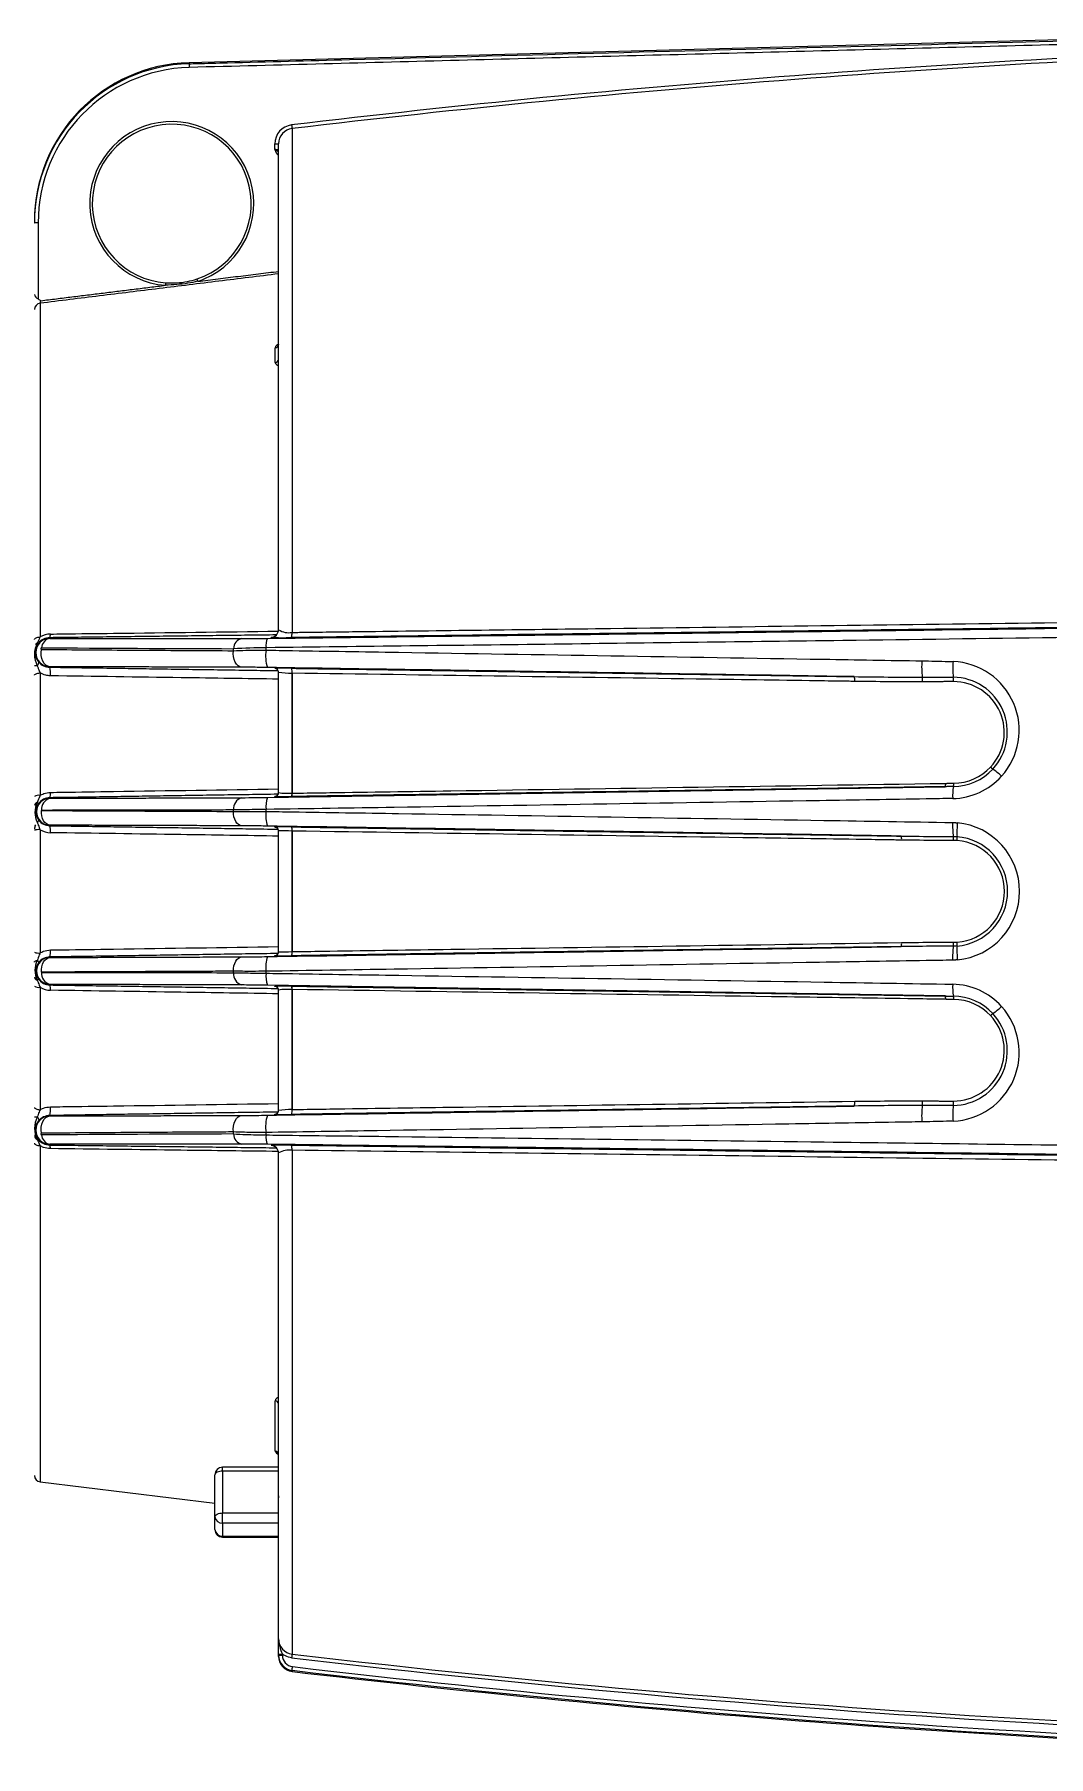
# Model space of a CAD drawing. Extents: x 8 to 113, y 2 to 87.
# Drawn here: x 10.95 to 14.93, y 33.41 to 40.19 of the extents above; entities that cross this region are included whole.
import ezdxf

# ---------------------------------------------------------------- set-up
doc = ezdxf.new("R2010")
doc.units = 0
doc.header["$MEASUREMENT"] = 0
doc.layers.add('OBJECT', color=7, linetype='CONTINUOUS')

msp = doc.modelspace()

# ---------------------------------------------------------------- linework, layer by layer
at = {"layer": 'OBJECT', "linetype": 'Continuous', "lineweight": 15}
for p, q in [((15.7973, 40.1883), (11.5546, 40.0772)), ((11.5546, 40.0772), (11.5546, 40.073)), ((11.959, 39.8179), (11.959, 37.8362)), ((11.891, 39.7352), (11.891, 39.7576)), ((11.906, 37.8468), (11.906, 39.758)), ((10.9609, 39.4468), (10.9609, 39.148)), ((11.906, 38.9107), (11.906, 39.3183)), ((10.9679, 39.1309), (10.9679, 37.8185)), ((11.8928, 38.898), (11.8928, 38.956)), ((11.0061, 37.8126), (11.006, 37.8155)), ((11.8764, 37.8168), (11.8764, 37.817)), ((11.729, 37.7642), (11.729, 37.7721)), ((11.8568, 37.7664), (11.8568, 37.776)), ((10.9679, 37.6766), (10.9679, 37.195)), ((11.0061, 37.7011), (11.006, 37.6994)), ((11.8912, 37.6945), (11.8912, 37.6949)), ((11.906, 37.2059), (11.906, 37.6799)), ((11.9589, 37.2038), (11.9589, 37.6759)), ((11.9592, 37.6759), (11.9592, 37.2038)), ((11.8912, 37.1909), (11.8912, 37.1913)), ((11.0061, 37.1836), (11.0061, 37.186)), ((11.729, 37.1321), (11.729, 37.1377)), ((11.8568, 37.1321), (11.8568, 37.1399)), ((10.9679, 37.0603), (10.9679, 36.5752)), ((11.0061, 37.0779), (11.0061, 37.0759)), ((11.8912, 37.0705), (11.8912, 37.0709)), ((11.906, 36.5795), (11.906, 37.0559)), ((11.9589, 36.5806), (11.9589, 37.0549)), ((11.9592, 37.0549), (11.9592, 36.5805)), ((11.0061, 36.5575), (11.0061, 36.5595)), ((11.8912, 36.5645), (11.8912, 36.565)), ((11.0061, 36.4518), (11.0061, 36.4495)), ((11.729, 36.4977), (11.729, 36.5034)), ((11.8568, 36.4956), (11.8568, 36.5033)), ((11.8912, 36.4441), (11.8912, 36.4446)), ((10.9679, 36.4404), (10.9679, 35.9588)), ((11.906, 35.9555), (11.906, 36.4296)), ((11.9589, 35.9596), (11.9589, 36.4316)), ((11.9592, 36.4316), (11.9592, 35.9596)), ((11.0061, 35.9343), (11.006, 35.936)), ((11.8912, 35.9405), (11.8912, 35.941)), ((11.729, 35.8634), (11.729, 35.8713)), ((11.8568, 35.8595), (11.8568, 35.8691)), ((10.9679, 35.817), (10.9679, 34.495)), ((11.8764, 35.8185), (11.8764, 35.8186)), ((11.906, 33.8775), (11.906, 35.7886)), ((11.959, 35.7993), (11.959, 33.8176)), ((11.8928, 34.6159), (11.8928, 34.8138)), ((11.906, 34.4406), (11.906, 34.8015)), ((11.906, 34.5522), (11.686, 34.5522)), ((11.686, 34.5372), (11.686, 34.5522)), ((10.9679, 34.495), (11.656, 34.4105)), ((11.656, 34.3576), (11.656, 34.5222)), ((11.686, 34.5372), (11.686, 34.3726)), ((11.906, 34.5372), (11.686, 34.5372)), ((11.656, 34.3076), (11.656, 34.3576)), ((11.686, 34.3319), (11.686, 34.3726)), ((11.686, 34.3726), (11.906, 34.3726)), ((11.906, 34.3319), (11.686, 34.3319)), ((11.686, 34.3319), (11.686, 34.2814)), ((11.686, 34.2814), (11.906, 34.2814)), ((11.686, 34.2776), (11.686, 34.2814)), ((11.686, 34.2776), (11.906, 34.2776)), ((11.906, 34.2587), (11.906, 34.2776)), ((11.906, 33.896), (11.906, 34.2587)), ((11.906, 33.8134), (11.906, 33.8181)), ((11.906, 33.8085), (11.906, 33.8134)), ((11.9209, 33.8177), (11.9209, 33.813)), ((11.959, 33.7537), (11.959, 33.7489))]:
    msp.add_line(p, q, dxfattribs=at)
at = {"layer": 'OBJECT', "linetype": 'Continuous', "lineweight": 15, "flags": 128}
for points in [[(11.9056, 38.9691), (11.9056, 38.9668), (11.905, 38.9655), (11.9051, 38.9655)], [(10.946, 37.8078), (10.9464, 37.8097), (10.9476, 37.8116), (10.9496, 37.8134), (10.9522, 37.8149), (10.9555, 37.8163), (10.9593, 37.8173), (10.9635, 37.8181), (10.9679, 37.8185)], [(11.0061, 37.7011), (10.9982, 37.7028), (10.9908, 37.7072), (10.9842, 37.714), (10.9789, 37.723), (10.975, 37.7335), (10.9728, 37.7451), (10.9725, 37.7572), (10.9739, 37.7691)], [(11.7611, 37.6993), (11.7536, 37.7009), (11.7465, 37.705), (11.7402, 37.7114), (11.735, 37.7198), (11.7311, 37.7299), (11.7287, 37.7409), (11.728, 37.7526), (11.729, 37.7642)], [(10.946, 37.6674), (10.9464, 37.6691), (10.9476, 37.6707), (10.9496, 37.6722), (10.9522, 37.6736), (10.9555, 37.6747), (10.9593, 37.6756), (10.9635, 37.6763), (10.9679, 37.6766)], [(10.9569, 37.7054), (10.9588, 37.7077), (10.9603, 37.71), (10.9615, 37.7122), (10.9624, 37.7142), (10.9629, 37.7161), (10.9631, 37.7177), (10.9628, 37.7191), (10.9623, 37.7203)], [(11.0061, 37.0779), (10.9993, 37.0793), (10.9929, 37.0828), (10.9871, 37.0883), (10.9821, 37.0956), (10.9781, 37.1044), (10.9754, 37.1143), (10.974, 37.1248), (10.974, 37.1356)], [(11.7611, 37.0755), (11.7544, 37.0768), (11.7481, 37.0803), (11.7423, 37.0857), (11.7373, 37.0928), (11.7334, 37.1014), (11.7306, 37.1111), (11.7291, 37.1214), (11.729, 37.1321)], [(11.8937, 37.0702), (11.8931, 37.0703), (11.8934, 37.0702), (11.894, 37.0701), (11.895, 37.0699), (11.8974, 37.069), (11.9004, 37.0672), (11.9011, 37.0664)], [(10.946, 36.5396), (10.9462, 36.5406), (10.9467, 36.5415), (10.9476, 36.5424), (10.9489, 36.5433), (10.9505, 36.5441), (10.9524, 36.5448), (10.9545, 36.5455), (10.9569, 36.5461)], [(10.974, 36.4999), (10.974, 36.5107), (10.9754, 36.5212), (10.9781, 36.5311), (10.9821, 36.5398), (10.9871, 36.5471), (10.9929, 36.5526), (10.9993, 36.5562), (11.0061, 36.5575)], [(11.729, 36.5034), (11.7291, 36.514), (11.7306, 36.5244), (11.7334, 36.5341), (11.7373, 36.5426), (11.7423, 36.5498), (11.7481, 36.5552), (11.7544, 36.5586), (11.7611, 36.56)], [(10.946, 35.968), (10.9464, 35.9663), (10.9476, 35.9647), (10.9496, 35.9632), (10.9522, 35.9619), (10.9555, 35.9607), (10.9593, 35.9598), (10.9635, 35.9592), (10.9679, 35.9588)], [(10.9569, 35.9301), (10.9588, 35.9278), (10.9603, 35.9255), (10.9615, 35.9233), (10.9624, 35.9212), (10.9629, 35.9194), (10.9631, 35.9177), (10.9628, 35.9163), (10.9623, 35.9152)], [(10.9739, 35.8664), (10.9725, 35.8783), (10.9728, 35.8903), (10.975, 35.9019), (10.9789, 35.9125), (10.9842, 35.9214), (10.9908, 35.9282), (10.9982, 35.9326), (11.0061, 35.9343)], [(11.729, 35.8713), (11.728, 35.8829), (11.7287, 35.8945), (11.7311, 35.9056), (11.735, 35.9156), (11.7402, 35.924), (11.7465, 35.9304), (11.7536, 35.9345), (11.7611, 35.9361)], [(10.946, 35.8277), (10.9464, 35.8257), (10.9476, 35.8238), (10.9496, 35.8221), (10.9522, 35.8205), (10.9555, 35.8192), (10.9593, 35.8181), (10.9635, 35.8174), (10.9679, 35.817)], [(11.686, 34.5372), (11.6801, 34.5369), (11.6745, 34.536), (11.6693, 34.5347), (11.6648, 34.5328), (11.661, 34.5305), (11.6583, 34.5279), (11.6565, 34.5251), (11.656, 34.5222)], [(11.656, 34.3576), (11.6565, 34.3605), (11.6583, 34.3633), (11.661, 34.3659), (11.6648, 34.3682), (11.6693, 34.3701), (11.6745, 34.3715), (11.6801, 34.3723), (11.686, 34.3726)]]:
    msp.add_lwpolyline(points, dxfattribs=at)
at = {"layer": 'OBJECT', "linetype": 'Continuous', "lineweight": 15}
for centre, radius, start, end in [((17.5002, -6.6515), 46.8132, 91.93324, 96.80007), ((17.6064, -7.7549), 47.9069, 92.01621, 96.76999), ((11.571, 39.4524), 0.625, 91.5, 180), ((11.5717, 39.4475), 0.6257, 91.56665, 180.10534), ((11.5719, 39.4477), 0.611, 91.58763, 180.09036), ((13.7608, 40.1194), 2.2066, 181.20427, 181.58304), ((11.4859, 39.523), 0.3225, 293.38688, 265.53653), ((11.486, 39.5227), 0.3125, 288.5241, 265.53653), ((11.9662, 39.7577), 0.0752, 96.80073, 180.09434), ((19.648, 40.7312), 7.7431, 186.66576, 186.77359), ((11.9662, 39.7581), 0.0602, 96.87446, 180.10708), ((11.8947, 39.9006), 0.1431, 268.50582, 274.50074), ((11.8938, 39.7093), 0.0261, 62.22396, 96.18335), ((11.9407, 39.7515), 0.0523, 198.16847, 228.40032), ((11.8697, 39.6854), 0.0542, 47.95121, 66.81561), ((10.9572, 39.3037), 0.1431, 88.50582, 94.50074), ((11.2013, 39.09), 0.4075, 18.18737, 19.55739), ((11.4859, 39.523), 0.3225, 288.5241, 293.38688), ((10.9704, 39.1713), 0.0252, 193.7544, 247.86662), ((11.9892, 39.1626), 0.5298, 174.74192, 175.79543), ((10.9709, 39.1061), 0.0249, 96.8652, 179.90111), ((11.0567, 39.2752), 0.1592, 233.03014, 237.40217), ((8.9811, 39.7211), 2.0726, 343.45511, 343.74726), ((11.8921, 38.9699), 0.0139, 272.9322, 356.61037), ((11.9098, 38.9519), 0.0175, 103.91416, 166.31792), ((11.8923, 38.9117), 0.0137, 272.13418, 355.83231), ((11.9065, 38.9005), 0.0139, 190.62202, 267.96948), ((11.007, 37.7569), 0.0557, 91.013, 269.05194), ((11.0068, 37.7575), 0.058, 90.82341, 140.45554), ((11.0099, 37.7461), 0.0837, 90.84679, 120.10374), ((11.0142, 37.773), 0.0404, 101.76929, 176.24854), ((10.9778, 37.8282), 0.0309, 335.8922, 2.96221), ((11.7707, 37.7715), 0.0417, 103.02682, 179.19178), ((11.9319, 37.7836), 0.0755, 157.31207, 185.81599), ((11.8758, 37.8471), 0.0302, 271.14627, 0.27214), ((11.876, 37.8468), 0.03, 270.8177, 359.99572), ((11.9216, 38.6435), 0.828, 266.86958, 272.37612), ((11.9455, 37.9063), 0.0714, 236.43364, 280.92386), ((11.9187, 37.8322), 0.0405, 336.88162, 5.65843), ((11.0398, 37.7498), 0.094, 151.75989, 208.24011), ((11.0062, 37.7575), 0.0576, 140.0478, 220.24182), ((10.9672, 37.7743), 0.0225, 117.24883, 142.03723), ((10.9594, 37.7991), 0.00532, 242.81306, 300.60724), ((10.974, 37.7724), 0.0033, 91.35422, 269.24453), ((13.0242, 387.3608), 349.5911, 269.663968, 269.787723), ((11.913, 33.8661), 3.9103, 90.82352, 92.6967), ((12.0078, 37.7439), 0.1527, 171.53664, 197.35555), ((10.9552, 37.7508), 0.0454, 258.31396, 272.23822), ((11.0068, 37.7574), 0.058, 219.83031, 269.19364), ((10.9369, 37.677), 0.0726, 350.79716, 17.9765), ((11.9278, 36.5556), 1.1399, 88.51435, 91.83765), ((11.891, 37.6799), 0.015, 0.00426, 89.00462), ((11.891, 37.6795), 0.015, 47.69201, 89.00099), ((11.892, 37.6822), 0.0121, 42.47593, 84.34551), ((11.891, 37.6795), 0.015, 0.00119, 47.69212), ((11.9546, 37.9678), 0.292, 260.41151, 270.83473), ((11.922, 37.6821), 0.0376, 350.52765, 20.27646), ((11.9161, 37.6822), 0.0433, 351.6108, 17.40287), ((11.9571, 37.7272), 0.0514, 271.95198, 272.28902), ((14.8149, 37.7017), 0.3799, 176.58377, 186.27107), ((14.9926, 37.6936), 0.4351, 176.32522, 184.44572), ((14.5481, 37.4513), 0.2704, 317.99579, 87.79771), ((14.1353, 37.6495), 0.0369, 350.81031, 20.30445), ((14.3819, 37.6464), 0.057, 355.73102, 13.96691), ((14.557, 37.4449), 0.215, 317.18192, 89.48343), ((14.4946, 37.6466), 0.0657, 356.47452, 11.63576), ((14.5603, 37.443), 0.1996, 316.89636, 90.05833), ((14.5524, 37.4476), 0.2647, 271.04623, 317.96975), ((14.5566, 37.4455), 0.2157, 270.79058, 317.11594), ((14.5588, 37.4448), 0.2019, 270.71862, 316.81977), ((15.0155, 37.6357), 0.4518, 226.75936, 228.2454), ((14.5395, 37.0514), 0.3031, 46.27314, 54.68831), ((10.9631, 37.1596), 0.0358, 82.21531, 118.59282), ((10.9643, 37.2018), 0.0447, 339.26226, 6.46118), ((11.891, 37.2059), 0.015, 270.99538, 359.99574), ((11.891, 37.2063), 0.015, 270.9982, 325.72549), ((11.9262, 37.9974), 0.8072, 267.51657, 272.21006), ((11.8914, 37.2055), 0.0141, 277.38263, 327.72788), ((11.891, 37.2063), 0.015, 325.72672, 359.99951), ((11.9422, 37.4546), 0.2513, 261.71426, 273.80219), ((11.934, 37.2006), 0.0253, 336.95942, 7.21608), ((11.9299, 37.2005), 0.0291, 340.32044, 6.45117), ((11.9571, 37.3178), 0.114, 270.8785, 271.03031), ((14.5042, 37.2393), 0.0254, 336.99071, 7.22462), ((14.7611, 37.1961), 0.2043, 170.50801, 183.6881), ((14.5341, 37.24), 0.0274, 338.3034, 6.17897), ((10.9601, 37.1534), 0.0144, 102.79067, 170.43216), ((11.0374, 37.1284), 0.0894, 154.10744, 205.89256), ((11.0065, 37.131), 0.0547, 142.86672, 217.23108), ((11.007, 37.1308), 0.0529, 90.99437, 269.00566), ((10.9708, 37.1846), 0.0221, 231.12662, 248.99124), ((11.0069, 37.131), 0.055, 90.82651, 143.09672), ((10.974, 37.1359), 0.000367, 90.87425, 269.13014), ((11.0184, 37.1407), 0.0446, 105.99549, 185.65477), ((11.7738, 37.1428), 0.0451, 106.32058, 186.43147), ((11.989, 37.1152), 0.1333, 172.70588, 197.78278), ((11.9623, 37.1519), 0.1062, 160.68776, 186.52132), ((10.9819, 37.0629), 0.0359, 153.6916, 180.86939), ((10.963, 37.0081), 0.0524, 84.56359, 108.89874), ((10.9493, 37.1011), 0.0141, 303.07304, 346.37546), ((11.0069, 37.1309), 0.055, 216.99996, 269.17844), ((11.0099, 37.1291), 0.0806, 238.63892, 269.16019), ((10.9474, 37.0565), 0.0618, 352.53316, 18.33084), ((11.9269, 35.9264), 1.1451, 88.47608, 91.78421), ((11.891, 37.0559), 0.015, 0.00426, 89.00462), ((11.891, 37.0555), 0.015, 47.34793, 89.001), ((11.891, 37.0555), 0.015, 0.00118, 47.34799), ((11.7902, 29.7177), 7.3391, 88.68353, 89.09647), ((11.9271, 37.0595), 0.0324, 351.87017, 20.9684), ((11.9219, 37.0596), 0.0373, 352.78065, 17.93848), ((11.9571, 37.2404), 0.1855, 270.53967, 270.63294), ((14.8979, 37.0717), 0.3411, 177.18519, 186.46287), ((14.8954, 37.0489), 0.3218, 173.11271, 182.87606), ((14.549, 36.8177), 0.2711, 275.69795, 84.30205), ((14.3246, 37.0237), 0.0318, 351.96556, 21.09416), ((14.5137, 37.0208), 0.0469, 356.41549, 15.46986), ((14.5575, 36.8177), 0.2156, 274.37861, 85.62139), ((14.5288, 37.0234), 0.0461, 352.52875, 11.68783), ((14.5609, 36.8177), 0.2001, 273.92589, 86.07411), ((10.9474, 36.5789), 0.0618, 341.66916, 7.46684), ((11.891, 36.5795), 0.015, 270.99538, 359.99574), ((11.891, 36.58), 0.015, 325.6282, 359.9995), ((11.791, 43.8779), 7.2992, 270.9024, 271.3176), ((11.9219, 36.5759), 0.0373, 342.06152, 7.21935), ((11.9271, 36.576), 0.0324, 339.0316, 8.12983), ((11.9571, 36.3951), 0.1855, 89.36706, 89.46033), ((14.3246, 36.6117), 0.0318, 338.90584, 8.03444), ((14.8979, 36.5638), 0.3411, 173.53713, 182.81481), ((14.5137, 36.6147), 0.0469, 344.53014, 3.58451), ((14.8954, 36.5866), 0.3218, 177.12394, 186.88729), ((14.5288, 36.6121), 0.0461, 348.31217, 7.47125), ((10.963, 36.6274), 0.0524, 251.10126, 275.43641), ((11.0379, 36.5071), 0.0898, 154.2462, 205.7538), ((11.0065, 36.5045), 0.0548, 142.77715, 217.12504), ((11.007, 36.5047), 0.0529, 90.99434, 269.00563), ((10.9493, 36.5343), 0.0141, 13.62454, 56.92696), ((11.0069, 36.5045), 0.055, 90.82213, 142.99946), ((11.989, 36.5203), 0.1333, 162.21722, 187.29412), ((11.891, 36.58), 0.015, 270.9982, 325.62699), ((11.9261, 37.3851), 0.8213, 267.56332, 272.17639), ((11.8914, 36.5791), 0.014, 277.32265, 327.64784), ((10.9601, 36.482), 0.0144, 189.56784, 257.20933), ((10.9631, 36.4758), 0.0358, 241.40718, 277.78469), ((10.9708, 36.4508), 0.0221, 111.00876, 128.87338), ((11.0069, 36.5045), 0.055, 216.90256, 269.17422), ((10.974, 36.4995), 0.000367, 90.90048, 269.09514), ((11.0184, 36.4947), 0.0446, 174.34523, 254.00451), ((10.9643, 36.4337), 0.0447, 353.53882, 20.73774), ((11.7738, 36.4927), 0.0451, 173.56853, 253.67942), ((11.9623, 36.4835), 0.1062, 173.47868, 199.31224), ((11.927, 35.3045), 1.1406, 88.4761, 91.79727), ((11.891, 36.4296), 0.015, 0.00426, 89.00462), ((11.891, 36.4291), 0.015, 47.22099, 89.001), ((11.892, 36.4316), 0.0123, 42.6808, 84.76119), ((11.934, 36.4348), 0.0253, 352.78392, 23.04058), ((11.9299, 36.4349), 0.0291, 353.54883, 19.67956), ((14.7611, 36.4393), 0.2043, 176.3119, 189.49199), ((14.5525, 36.1881), 0.2644, 42.00024, 88.98378), ((11.0099, 36.5092), 0.0806, 238.62681, 269.13401), ((11.891, 36.4291), 0.015, 0.00118, 47.22103), ((11.9424, 36.1757), 0.2565, 86.3192, 98.16436), ((11.9571, 36.3177), 0.114, 88.96969, 89.1215), ((14.5042, 36.3962), 0.0254, 352.77538, 23.00929), ((14.5566, 36.1899), 0.2158, 42.89071, 89.20277), ((14.5341, 36.3955), 0.0274, 353.82103, 21.6966), ((14.5588, 36.1907), 0.2019, 43.17739, 89.28421), ((14.5484, 36.184), 0.2702, 272.13233, 42.07417), ((14.557, 36.1906), 0.215, 270.5121, 42.82255), ((14.5603, 36.1924), 0.1996, 269.93679, 43.10852), ((15.0155, 35.9997), 0.4518, 131.7546, 133.24064), ((14.5395, 36.5841), 0.3031, 305.31169, 313.72686), ((10.9369, 35.9584), 0.0726, 342.0235, 9.20284), ((14.1353, 35.986), 0.0369, 339.69555, 9.18969), ((14.8149, 35.9338), 0.3799, 173.72893, 183.41623), ((14.3819, 35.989), 0.057, 346.03309, 4.26898), ((14.9926, 35.9418), 0.4351, 175.55428, 183.67478), ((14.4946, 35.9888), 0.0657, 348.36424, 3.52548), ((10.9552, 35.8847), 0.0454, 87.76178, 101.68604), ((11.0433, 35.8856), 0.0971, 152.74248, 207.25752), ((11.0062, 35.878), 0.0576, 139.75778, 219.95259), ((11.007, 35.8786), 0.0557, 90.94817, 269.03558), ((11.0068, 35.878), 0.058, 90.80729, 140.16877), ((12.0078, 35.8915), 0.1527, 162.64445, 188.46336), ((11.891, 35.956), 0.015, 270.99538, 359.99574), ((11.891, 35.9555), 0.015, 270.99538, 359.99574), ((11.9267, 36.7274), 0.7877, 267.41893, 272.22907), ((11.8914, 35.9551), 0.0141, 277.54968, 327.6621), ((11.8951, 35.9546), 0.0107, 319.56162, 7.39919), ((11.9536, 35.6812), 0.2785, 88.91183, 99.84193), ((11.922, 35.9534), 0.0376, 339.72354, 9.47235), ((11.9161, 35.9533), 0.0433, 342.59713, 8.3892), ((11.9571, 35.9082), 0.0514, 87.71097, 88.04802), ((10.9648, 35.8583), 0.0189, 182.93249, 245.30744), ((10.9594, 35.8364), 0.00532, 59.39276, 117.18694), ((11.0068, 35.8779), 0.058, 219.54303, 269.17403), ((10.974, 35.8631), 0.0033, 90.86754, 265.99113), ((12.8898, -285.6397), 321.5052, 90.206872, 90.341465), ((11.0142, 35.8626), 0.0406, 183.96688, 258.3488), ((11.7707, 35.864), 0.0417, 180.80822, 256.97318), ((11.9319, 35.8518), 0.0755, 174.18401, 202.68793), ((10.9827, 35.8083), 0.026, 354.29903, 26.50573), ((11.9251, 34.4643), 1.3552, 88.69546, 92.05884), ((11.876, 35.7886), 0.03, 0.00428, 89.1823), ((11.8758, 35.7883), 0.0302, 359.70404, 88.87755), ((11.9476, 35.7186), 0.0814, 81.9287, 120.71381), ((11.9187, 35.8032), 0.0405, 354.34157, 23.11838), ((11.9077, 34.8114), 0.0151, 96.7432, 171.19497), ((11.8925, 34.8003), 0.0135, 5.25731, 88.91354), ((11.8919, 34.6018), 0.0141, 2.58503, 86.19464), ((11.9088, 34.6206), 0.0167, 196.48029, 259.68433), ((11.686, 34.5222), 0.03, 90, 180), ((11.9, 34.6035), 0.0058, 348.85576, 39.17201), ((10.971, 34.5198), 0.025, 180, 263), ((11.684, 34.3599), 0.0281, 184.73619, 274.05856), ((11.686, 34.3076), 0.03, 180, 270), ((11.6842, 34.3096), 0.0283, 184.08327, 273.57054), ((11.9662, 33.8773), 0.0602, 179.8694, 263.14906), ((12.071, 33.887), 0.1653, 183.30411, 204.79481), ((11.9172, 33.9607), 0.1431, 265.49926, 271.49418), ((11.966, 33.8133), 0.0601, 179.94857, 263.27542), ((11.9172, 33.956), 0.1431, 265.49926, 271.49418), ((11.966, 33.8085), 0.06, 180, 263.32684), ((11.966, 33.8129), 0.0451, 179.9047, 263.2559), ((19.648, 32.9043), 7.7431, 173.22641, 173.33424), ((17.8378, 83.9463), 50.4869, 263.31123, 270.00927), ((17.8375, 83.9422), 50.4682, 263.31103, 270.0096), ((4.4168, 34.649), 7.5952, 353.22984, 353.33985), ((17.8391, 83.9272), 50.5169, 263.31564, 269.26272), ((17.846, 84.0657), 50.66, 263.32684, 267.85875), ((17.839, 83.9253), 50.5004, 263.31558, 269.2738)]:
    msp.add_arc(centre, radius, start, end, dxfattribs=at)
for points, knots in [([(11.5546, 40.073), (11.5646, 40.0733), (11.6146, 40.0746), (11.8245, 40.0801), (12.6642, 40.102), (14.0285, 40.1377), (15.2328, 40.1691), (15.7973, 40.1839)], [0, 0, 0, 0, 0.007069, 0.035343, 0.14844, 0.600828, 1, 1, 1, 1]), ([(11.4617, 39.2112), (11.4907, 39.211), (11.5328, 39.2106), (11.5728, 39.2227), (11.5853, 39.2264)], [0, 0, 0, 0, 0.689497, 1, 1, 1, 1]), ([(11.5884, 39.2172), (11.5754, 39.2145), (11.5334, 39.2056), (11.4905, 39.2032), (11.4608, 39.2015)], [0, 0, 0, 0, 0.309237, 1, 1, 1, 1]), ([(15.921, 37.8679), (15.7416, 37.8654), (15.1808, 37.8577), (14.2391, 37.8452), (13.0962, 37.8304), (12.3361, 37.821), (11.9559, 37.8163)], [0, 0, 0, 0, 0.135323, 0.423157, 0.711494, 1, 1, 1, 1]), ([(11.959, 37.8362), (11.9789, 37.8364), (12.0781, 37.8377), (12.4953, 37.8429), (13.1684, 37.8515), (14.0386, 37.8628), (14.867, 37.8738), (15.4945, 37.8823), (15.8462, 37.8871), (15.921, 37.8882)], [0, 0, 0, 0, 0.015093, 0.075468, 0.316976, 0.525737, 0.734498, 0.943514, 1, 1, 1, 1]), ([(10.9679, 37.8185), (10.9674, 37.8172), (10.964, 37.8085), (10.9602, 37.8009), (10.9569, 37.7943)], [0, 0, 0, 0, 0.140151, 1, 1, 1, 1]), ([(11.0087, 37.8298), (11.0252, 37.83), (11.1078, 37.831), (11.4066, 37.8347), (11.6888, 37.8383), (11.9049, 37.841)], [0, 0, 0, 0, 0.055317, 0.276587, 1, 1, 1, 1]), ([(11.7613, 37.8121), (11.779, 37.8121), (11.8097, 37.8122), (11.8466, 37.8126), (11.8622, 37.8128)], [0, 0, 0, 0, 0.576763, 1, 1, 1, 1]), ([(15.921, 37.8282), (15.8813, 37.8276), (15.5618, 37.8232), (14.9628, 37.8151), (14.0249, 37.8028), (12.9888, 37.7896), (12.2341, 37.7805), (11.8568, 37.776)], [0, 0, 0, 0, 0.029168, 0.235187, 0.441207, 0.720603, 1, 1, 1, 1]), ([(11.8622, 37.8128), (12.249, 37.8175), (13.0228, 37.8271), (14.188, 37.8422), (15.1543, 37.855), (15.7327, 37.8629), (15.921, 37.8655)], [0, 0, 0, 0, 0.286784, 0.573738, 0.861204, 1, 1, 1, 1]), ([(10.9739, 37.7691), (11.0003, 37.7689), (11.1318, 37.7679), (11.383, 37.7662), (11.6092, 37.7649), (11.729, 37.7642)], [0, 0, 0, 0, 0.105274, 0.526371, 1, 1, 1, 1]), ([(11.729, 37.7642), (11.7448, 37.7648), (11.7829, 37.7663), (11.8295, 37.7663), (11.8568, 37.7664)], [0, 0, 0, 0, 0.41433, 1, 1, 1, 1]), ([(11.8568, 37.7664), (11.8915, 37.7658), (12.065, 37.7631), (12.5166, 37.7558), (13.2125, 37.7445), (13.8989, 37.7332), (14.3069, 37.7265), (14.4357, 37.7243)], [0, 0, 0, 0, 0.040495, 0.202477, 0.526502, 0.850527, 1, 1, 1, 1]), ([(10.9569, 37.7054), (10.9584, 37.7015), (10.9619, 37.6917), (10.9657, 37.6823), (10.9679, 37.6766)], [0, 0, 0, 0, 0.391249, 1, 1, 1, 1]), ([(11.0086, 37.6654), (11.0024, 37.6658), (10.9879, 37.6669), (10.9751, 37.6731), (10.9679, 37.6766)], [0, 0, 0, 0, 0.433277, 1, 1, 1, 1]), ([(11.906, 37.6524), (11.7783, 37.6543), (11.4791, 37.6586), (11.1801, 37.6629), (11.0086, 37.6654)], [0, 0, 0, 0, 0.426823, 1, 1, 1, 1]), ([(11.862, 37.6983), (11.8405, 37.6986), (11.8036, 37.6991), (11.7736, 37.6993), (11.7611, 37.6993)], [0, 0, 0, 0, 0.584808, 1, 1, 1, 1]), ([(14.1699, 37.6623), (13.7846, 37.6684), (13.0139, 37.6807), (12.2461, 37.6925), (11.862, 37.6983)], [0, 0, 0, 0, 0.499851, 1, 1, 1, 1]), ([(11.8945, 37.6942), (11.8936, 37.6942), (11.8915, 37.6943), (11.8913, 37.6944), (11.8912, 37.6945)], [0, 0, 0, 0, 0.442368, 1, 1, 1, 1]), ([(14.1717, 37.6436), (14.1618, 37.6437), (14.1124, 37.6444), (13.9047, 37.6475), (13.177, 37.6581), (12.489, 37.6682), (11.9592, 37.6759)], [0, 0, 0, 0, 0.013409, 0.067044, 0.281584, 1, 1, 1, 1]), ([(14.4357, 37.7243), (14.4706, 37.7236), (14.5116, 37.7229), (14.5525, 37.7217), (14.5585, 37.7215)], [0, 0, 0, 0, 0.853893, 1, 1, 1, 1]), ([(14.1699, 37.6623), (14.2144, 37.6617), (14.3035, 37.6605), (14.3927, 37.6603), (14.4373, 37.6602)], [0, 0, 0, 0, 0.499849, 1, 1, 1, 1]), ([(14.4388, 37.6422), (14.3942, 37.6421), (14.3052, 37.6419), (14.2162, 37.643), (14.1717, 37.6436)], [0, 0, 0, 0, 0.500175, 1, 1, 1, 1]), ([(14.4373, 37.6602), (14.472, 37.6601), (14.5125, 37.6601), (14.5531, 37.6599), (14.5589, 37.6599)], [0, 0, 0, 0, 0.856217, 1, 1, 1, 1]), ([(10.9679, 37.195), (10.9676, 37.1942), (10.9642, 37.1846), (10.9604, 37.1756), (10.9569, 37.1674)], [0, 0, 0, 0, 0.088017, 1, 1, 1, 1]), ([(10.9679, 37.195), (10.9728, 37.1976), (10.9854, 37.2045), (10.9998, 37.2059), (11.0087, 37.2068)], [0, 0, 0, 0, 0.381418, 1, 1, 1, 1]), ([(11.0087, 37.2068), (11.0252, 37.2071), (11.1079, 37.2083), (11.407, 37.2129), (11.6896, 37.2173), (11.906, 37.2206)], [0, 0, 0, 0, 0.055307, 0.276534, 1, 1, 1, 1]), ([(11.862, 37.1871), (12.3053, 37.1939), (13.1922, 37.2077), (14.0823, 37.2221), (14.5275, 37.2294)], [0, 0, 0, 0, 0.499822, 1, 1, 1, 1]), ([(11.8912, 37.1913), (11.8913, 37.1914), (11.8913, 37.1915), (11.8931, 37.1916), (11.8932, 37.1916)], [0, 0, 0, 0, 0.955982, 1, 1, 1, 1]), ([(11.9592, 37.2038), (11.9691, 37.204), (12.0186, 37.2047), (12.2265, 37.2078), (13.0734, 37.2206), (13.8806, 37.2327), (14.5293, 37.2425)], [0, 0, 0, 0, 0.011559, 0.057797, 0.242748, 1, 1, 1, 1]), ([(11.729, 37.1377), (11.7018, 37.1377), (11.5661, 37.1374), (11.3144, 37.1369), (11.0899, 37.1365), (10.974, 37.1363)], [0, 0, 0, 0, 0.10781, 0.539052, 1, 1, 1, 1]), ([(10.974, 37.1356), (11.0011, 37.1354), (11.1366, 37.1348), (11.3882, 37.1336), (11.6129, 37.1326), (11.729, 37.1321)], [0, 0, 0, 0, 0.107776, 0.53888, 1, 1, 1, 1]), ([(11.8568, 37.1399), (11.838, 37.1396), (11.7916, 37.1389), (11.7524, 37.1382), (11.729, 37.1377)], [0, 0, 0, 0, 0.404221, 1, 1, 1, 1]), ([(11.729, 37.1321), (11.7443, 37.1322), (11.7826, 37.1326), (11.829, 37.1323), (11.8568, 37.1321)], [0, 0, 0, 0, 0.401221, 1, 1, 1, 1]), ([(11.7611, 37.1861), (11.7796, 37.1862), (11.8106, 37.1863), (11.8472, 37.1869), (11.862, 37.1871)], [0, 0, 0, 0, 0.595857, 1, 1, 1, 1]), ([(14.5572, 37.183), (14.5223, 37.1824), (14.3477, 37.1795), (13.8938, 37.1721), (13.1961, 37.1609), (12.4706, 37.1494), (12.0246, 37.1425), (11.8568, 37.1399)], [0, 0, 0, 0, 0.038714, 0.19357, 0.503334, 0.813098, 1, 1, 1, 1]), ([(11.8568, 37.1321), (11.8915, 37.1316), (12.0652, 37.1288), (12.5173, 37.1217), (13.2137, 37.1105), (13.9403, 37.0986), (14.3884, 37.0912), (14.5572, 37.0884)], [0, 0, 0, 0, 0.038703, 0.193516, 0.503195, 0.812873, 1, 1, 1, 1]), ([(10.9475, 37.0689), (10.9475, 37.0689), (10.9482, 37.0704), (10.9492, 37.0715), (10.9501, 37.0725)], [0, 0, 0, 0, 0.030156, 1, 1, 1, 1]), ([(10.9569, 37.0893), (10.9584, 37.0856), (10.962, 37.0759), (10.9657, 37.0662), (10.9679, 37.0603)], [0, 0, 0, 0, 0.385361, 1, 1, 1, 1]), ([(11.862, 37.0745), (11.8401, 37.0748), (11.8034, 37.0753), (11.7732, 37.0754), (11.7611, 37.0755)], [0, 0, 0, 0, 0.598696, 1, 1, 1, 1]), ([(14.3542, 37.0351), (13.9383, 37.0418), (13.106, 37.0553), (12.2768, 37.0681), (11.862, 37.0745)], [0, 0, 0, 0, 0.499844, 1, 1, 1, 1]), ([(11.8932, 37.0703), (11.8927, 37.0703), (11.8913, 37.0704), (11.8913, 37.0704), (11.8912, 37.0705)], [0, 0, 0, 0, 0.370207, 1, 1, 1, 1]), ([(14.3561, 37.0193), (14.3462, 37.0194), (14.2967, 37.0201), (14.0887, 37.0232), (13.2997, 37.035), (12.5502, 37.0461), (11.9592, 37.0549)], [0, 0, 0, 0, 0.012391, 0.061957, 0.260221, 1, 1, 1, 1]), ([(11.906, 37.035), (11.7778, 37.037), (11.4787, 37.0414), (11.1796, 37.0459), (11.0087, 37.0485)], [0, 0, 0, 0, 0.428526, 1, 1, 1, 1]), ([(14.3542, 37.0351), (14.3779, 37.0348), (14.4461, 37.0338), (14.5144, 37.0335), (14.559, 37.0333)], [0, 0, 0, 0, 0.346407, 1, 1, 1, 1]), ([(14.5606, 37.0178), (14.516, 37.0179), (14.4478, 37.018), (14.3797, 37.0189), (14.3561, 37.0193)], [0, 0, 0, 0, 0.653616, 1, 1, 1, 1]), ([(10.9679, 36.5752), (10.9726, 36.5777), (10.9852, 36.5846), (10.9996, 36.586), (11.0087, 36.587)], [0, 0, 0, 0, 0.367572, 1, 1, 1, 1]), ([(11.0087, 36.587), (11.0252, 36.5872), (11.1079, 36.5884), (11.407, 36.5929), (11.6896, 36.5972), (11.906, 36.6004)], [0, 0, 0, 0, 0.055289, 0.276444, 1, 1, 1, 1]), ([(11.862, 36.561), (12.2765, 36.5674), (13.1058, 36.5802), (13.938, 36.5936), (14.3542, 36.6003)], [0, 0, 0, 0, 0.499843, 1, 1, 1, 1]), ([(11.9592, 36.5805), (11.9691, 36.5807), (12.0186, 36.5814), (12.2265, 36.5845), (13.0155, 36.5962), (13.765, 36.6074), (14.3561, 36.6162)], [0, 0, 0, 0, 0.012391, 0.061957, 0.260221, 1, 1, 1, 1]), ([(14.559, 36.6022), (14.5353, 36.6021), (14.4671, 36.6018), (14.3988, 36.6009), (14.3542, 36.6003)], [0, 0, 0, 0, 0.346361, 1, 1, 1, 1]), ([(14.3561, 36.6162), (14.4006, 36.6168), (14.4688, 36.6176), (14.537, 36.6176), (14.5606, 36.6176)], [0, 0, 0, 0, 0.653613, 1, 1, 1, 1]), ([(10.9679, 36.5752), (10.967, 36.5726), (10.9634, 36.5629), (10.9597, 36.5532), (10.9569, 36.5461)], [0, 0, 0, 0, 0.265775, 1, 1, 1, 1]), ([(11.7611, 36.56), (11.7797, 36.5601), (11.8107, 36.5602), (11.8473, 36.5608), (11.862, 36.561)], [0, 0, 0, 0, 0.598724, 1, 1, 1, 1]), ([(14.5572, 36.547), (14.5223, 36.5464), (14.3477, 36.5435), (13.8939, 36.5361), (13.1964, 36.5247), (12.4709, 36.513), (12.0248, 36.506), (11.8568, 36.5033)], [0, 0, 0, 0, 0.038703, 0.193516, 0.503195, 0.812873, 1, 1, 1, 1]), ([(11.8912, 36.565), (11.8913, 36.565), (11.8913, 36.5651), (11.8931, 36.5652), (11.8932, 36.5652)], [0, 0, 0, 0, 0.951351, 1, 1, 1, 1]), ([(10.9569, 36.468), (10.9584, 36.4646), (10.9621, 36.4556), (10.9657, 36.4462), (10.9679, 36.4404)], [0, 0, 0, 0, 0.384162, 1, 1, 1, 1]), ([(11.729, 36.5034), (11.7018, 36.5033), (11.5662, 36.5027), (11.3144, 36.5015), (11.09, 36.5004), (10.974, 36.4999)], [0, 0, 0, 0, 0.107776, 0.53888, 1, 1, 1, 1]), ([(10.974, 36.4991), (11.0011, 36.4991), (11.1367, 36.4989), (11.3883, 36.4984), (11.6129, 36.4979), (11.729, 36.4977)], [0, 0, 0, 0, 0.10781, 0.539052, 1, 1, 1, 1]), ([(11.8568, 36.5033), (11.8381, 36.5032), (11.7917, 36.5028), (11.7525, 36.5032), (11.729, 36.5034)], [0, 0, 0, 0, 0.401355, 1, 1, 1, 1]), ([(11.729, 36.4977), (11.7444, 36.4974), (11.7827, 36.4967), (11.8291, 36.496), (11.8568, 36.4956)], [0, 0, 0, 0, 0.404079, 1, 1, 1, 1]), ([(11.862, 36.4484), (11.8402, 36.4487), (11.8035, 36.4492), (11.7733, 36.4493), (11.7611, 36.4494)], [0, 0, 0, 0, 0.595826, 1, 1, 1, 1]), ([(11.8568, 36.4956), (11.8915, 36.495), (12.0653, 36.4924), (12.5175, 36.4853), (13.2141, 36.4743), (13.9407, 36.4626), (14.3886, 36.4552), (14.5572, 36.4525)], [0, 0, 0, 0, 0.038714, 0.19357, 0.503334, 0.813098, 1, 1, 1, 1]), ([(14.5275, 36.4061), (14.0826, 36.4133), (13.1925, 36.4277), (12.3056, 36.4415), (11.862, 36.4484)], [0, 0, 0, 0, 0.499822, 1, 1, 1, 1]), ([(11.8932, 36.4439), (11.8927, 36.4439), (11.8913, 36.444), (11.8913, 36.4441), (11.8912, 36.4441)], [0, 0, 0, 0, 0.358781, 1, 1, 1, 1]), ([(11.906, 36.4148), (11.7777, 36.4168), (11.4786, 36.4214), (11.1795, 36.426), (11.0087, 36.4286)], [0, 0, 0, 0, 0.428898, 1, 1, 1, 1]), ([(14.5293, 36.393), (14.5194, 36.3931), (14.4699, 36.3939), (14.262, 36.397), (13.4151, 36.4097), (12.6079, 36.4219), (11.9592, 36.4316)], [0, 0, 0, 0, 0.011559, 0.057797, 0.242748, 1, 1, 1, 1]), ([(10.9679, 35.9588), (10.9725, 35.9612), (10.9849, 35.9677), (10.9994, 35.9691), (11.0086, 35.9701)], [0, 0, 0, 0, 0.363916, 1, 1, 1, 1]), ([(11.0086, 35.9701), (11.0251, 35.9703), (11.1077, 35.9715), (11.4068, 35.9758), (11.6894, 35.9799), (11.906, 35.983)], [0, 0, 0, 0, 0.055202, 0.27601, 1, 1, 1, 1]), ([(11.862, 35.9371), (12.2458, 35.943), (13.0137, 35.9547), (13.7844, 35.967), (14.1699, 35.9732)], [0, 0, 0, 0, 0.49985, 1, 1, 1, 1]), ([(11.9592, 35.9596), (11.969, 35.9597), (12.0185, 35.9604), (12.2261, 35.9635), (12.9537, 35.9741), (13.6418, 35.9841), (14.1717, 35.9919)], [0, 0, 0, 0, 0.013409, 0.067044, 0.281584, 1, 1, 1, 1]), ([(14.4373, 35.9753), (14.3927, 35.9752), (14.3036, 35.975), (14.2145, 35.9738), (14.1699, 35.9732)], [0, 0, 0, 0, 0.499804, 1, 1, 1, 1]), ([(14.1717, 35.9919), (14.2162, 35.9924), (14.3052, 35.9935), (14.3943, 35.9934), (14.4388, 35.9933)], [0, 0, 0, 0, 0.500172, 1, 1, 1, 1]), ([(14.5589, 35.9756), (14.5242, 35.9754), (14.4836, 35.9753), (14.4431, 35.9753), (14.4373, 35.9753)], [0, 0, 0, 0, 0.856217, 1, 1, 1, 1]), ([(10.9679, 35.9588), (10.9667, 35.9557), (10.9631, 35.9465), (10.9594, 35.9366), (10.9569, 35.9301)], [0, 0, 0, 0, 0.331598, 1, 1, 1, 1]), ([(11.7611, 35.9361), (11.7791, 35.9362), (11.8098, 35.9364), (11.8467, 35.9369), (11.862, 35.9371)], [0, 0, 0, 0, 0.585126, 1, 1, 1, 1]), ([(14.4357, 35.9111), (14.4008, 35.9105), (14.2263, 35.9076), (13.7728, 35.9001), (13.0758, 35.8887), (12.3908, 35.8776), (11.9849, 35.8711), (11.8568, 35.8691)], [0, 0, 0, 0, 0.040495, 0.202477, 0.526502, 0.850526, 1, 1, 1, 1]), ([(11.8912, 35.941), (11.8913, 35.9411), (11.8913, 35.9411), (11.8932, 35.9412), (11.8932, 35.9412)], [0, 0, 0, 0, 0.96484, 1, 1, 1, 1]), ([(14.5585, 35.914), (14.5236, 35.913), (14.4827, 35.9119), (14.4417, 35.9112), (14.4357, 35.9111)], [0, 0, 0, 0, 0.852454, 1, 1, 1, 1]), ([(10.9569, 35.8411), (10.9584, 35.8382), (10.9621, 35.8306), (10.9657, 35.8221), (10.9679, 35.817)], [0, 0, 0, 0, 0.387801, 1, 1, 1, 1]), ([(11.729, 35.8713), (11.7023, 35.8711), (11.5692, 35.8703), (11.3167, 35.8688), (11.0926, 35.8672), (10.9739, 35.8664)], [0, 0, 0, 0, 0.105274, 0.526369, 1, 1, 1, 1]), ([(11.8568, 35.8691), (11.8374, 35.869), (11.7908, 35.869), (11.7518, 35.8705), (11.729, 35.8713)], [0, 0, 0, 0, 0.415675, 1, 1, 1, 1]), ([(11.729, 35.8634), (11.7451, 35.8627), (11.7832, 35.861), (11.8299, 35.86), (11.8568, 35.8595)], [0, 0, 0, 0, 0.422663, 1, 1, 1, 1]), ([(11.8568, 35.8595), (11.8915, 35.859), (12.0652, 35.857), (12.5173, 35.8515), (13.2139, 35.843), (14.1505, 35.831), (15.1881, 35.8174), (15.9472, 35.8069), (16.3268, 35.8017)], [0, 0, 0, 0, 0.023416, 0.117081, 0.304445, 0.491809, 0.745904, 1, 1, 1, 1]), ([(11.0086, 35.8057), (10.9993, 35.8066), (10.985, 35.8081), (10.9724, 35.8147), (10.9679, 35.817)], [0, 0, 0, 0, 0.648315, 1, 1, 1, 1]), ([(11.9048, 35.7945), (11.7772, 35.7961), (11.4785, 35.7998), (11.1797, 35.8036), (11.0086, 35.8057)], [0, 0, 0, 0, 0.427093, 1, 1, 1, 1]), ([(11.8622, 35.8227), (11.8409, 35.8229), (11.804, 35.8233), (11.774, 35.8233), (11.7613, 35.8234)], [0, 0, 0, 0, 0.576404, 1, 1, 1, 1]), ([(16.5267, 35.7616), (16.1376, 35.767), (15.3591, 35.7777), (14.1922, 35.7932), (13.0258, 35.8083), (12.2502, 35.8179), (11.8622, 35.8227)], [0, 0, 0, 0, 0.249631, 0.499408, 0.749629, 1, 1, 1, 1]), ([(11.9559, 35.8192), (12.335, 35.8145), (13.0933, 35.8051), (14.2351, 35.7903), (15.3796, 35.7751), (16.1442, 35.7645), (16.5266, 35.7592)], [0, 0, 0, 0, 0.249634, 0.499416, 0.749635, 1, 1, 1, 1]), ([(16.527, 35.7389), (16.507, 35.7392), (16.407, 35.7406), (15.9872, 35.7464), (15.3111, 35.7557), (14.4393, 35.7673), (13.6115, 35.7782), (12.7844, 35.7889), (12.2341, 35.7958), (11.959, 35.7993)], [0, 0, 0, 0, 0.013096, 0.06548, 0.275026, 0.456158, 0.637291, 0.818646, 1, 1, 1, 1]), ([(11.906, 34.4406), (11.906, 34.4405), (11.906, 34.4376), (11.906, 34.4341), (11.906, 34.4324), (11.906, 34.432)], [0, 0, 0, 0, 0.034095, 0.7945, 1, 1, 1, 1]), ([(11.906, 33.8181), (11.906, 33.8231), (11.906, 33.837), (11.906, 33.8551), (11.906, 33.8688), (11.906, 33.8756), (11.906, 33.8774), (11.906, 33.8775)], [0, 0, 0, 0, 0.221545, 0.607296, 0.898478, 0.996081, 1, 1, 1, 1]), ([(11.9573, 33.8031), (11.949, 33.8048), (11.9359, 33.8075), (11.9249, 33.815), (11.9209, 33.8177)], [0, 0, 0, 0, 0.635829, 1, 1, 1, 1])]:
    msp.add_open_spline(points, degree=3, knots=knots, dxfattribs=at)
for points in [[(15.7977, 40.1693), (11.555, 40.0585)], [(11.906, 39.2466), (10.9679, 39.1309)], [(11.5884, 39.2172), (11.906, 39.2563)], [(10.9709, 39.141), (11.4608, 39.2015)], [(11.8976, 37.8263), (11.006, 37.8155)], [(11.006, 37.8155), (11.006, 37.8155)], [(11.006, 37.8126), (11.0061, 37.8126)], [(11.0061, 37.8126), (11.7613, 37.8121)], [(10.9499, 37.7043), (10.946, 37.7041)], [(11.006, 37.6994), (11.9044, 37.6859)], [(11.7611, 37.6993), (11.0061, 37.7011)], [(11.9573, 37.6951), (14.1699, 37.6623)], [(14.5601, 37.6426), (14.4388, 37.6422)], [(11.9021, 37.1997), (11.0061, 37.186)], [(14.5275, 37.2294), (11.9573, 37.1907)], [(14.5596, 37.2298), (14.5275, 37.2294)], [(14.5293, 37.2425), (14.5614, 37.2429)], [(11.0061, 37.1836), (11.7611, 37.1861)], [(11.7611, 37.0755), (11.0061, 37.0779)], [(11.0061, 37.0759), (11.9042, 37.0622)], [(11.9573, 37.0711), (14.3542, 37.0351)], [(14.5572, 37.0884), (14.5759, 37.0875)], [(14.559, 37.0333), (14.574, 37.0327)], [(14.5746, 37.0174), (14.5606, 37.0178)], [(14.3542, 36.6003), (11.9573, 36.5644)], [(14.574, 36.6027), (14.559, 36.6022)], [(14.5606, 36.6176), (14.5746, 36.6181)], [(11.9019, 36.5732), (11.0061, 36.5595)], [(11.0061, 36.5575), (11.7611, 36.56)], [(14.5759, 36.548), (14.5572, 36.547)], [(11.7611, 36.4494), (11.0061, 36.4518)], [(11.0061, 36.4495), (11.9043, 36.4357)], [(11.9573, 36.4447), (14.5275, 36.4061)], [(14.5275, 36.4061), (14.5596, 36.4056)], [(14.5614, 36.3925), (14.5293, 36.393)], [(14.1699, 35.9732), (11.9573, 35.9403)], [(14.4388, 35.9933), (14.5601, 35.9928)], [(10.946, 35.9314), (10.9497, 35.9312)], [(11.9011, 35.9495), (11.006, 35.936)], [(11.0061, 35.9343), (11.7611, 35.9361)], [(11.7613, 35.8234), (11.006, 35.8228)], [(11.006, 35.8228), (11.006, 35.8199)], [(11.006, 35.8199), (11.8973, 35.8091)]]:
    msp.add_open_spline(points, degree=1, dxfattribs=at)

doc.saveas('drawing.dxf')
